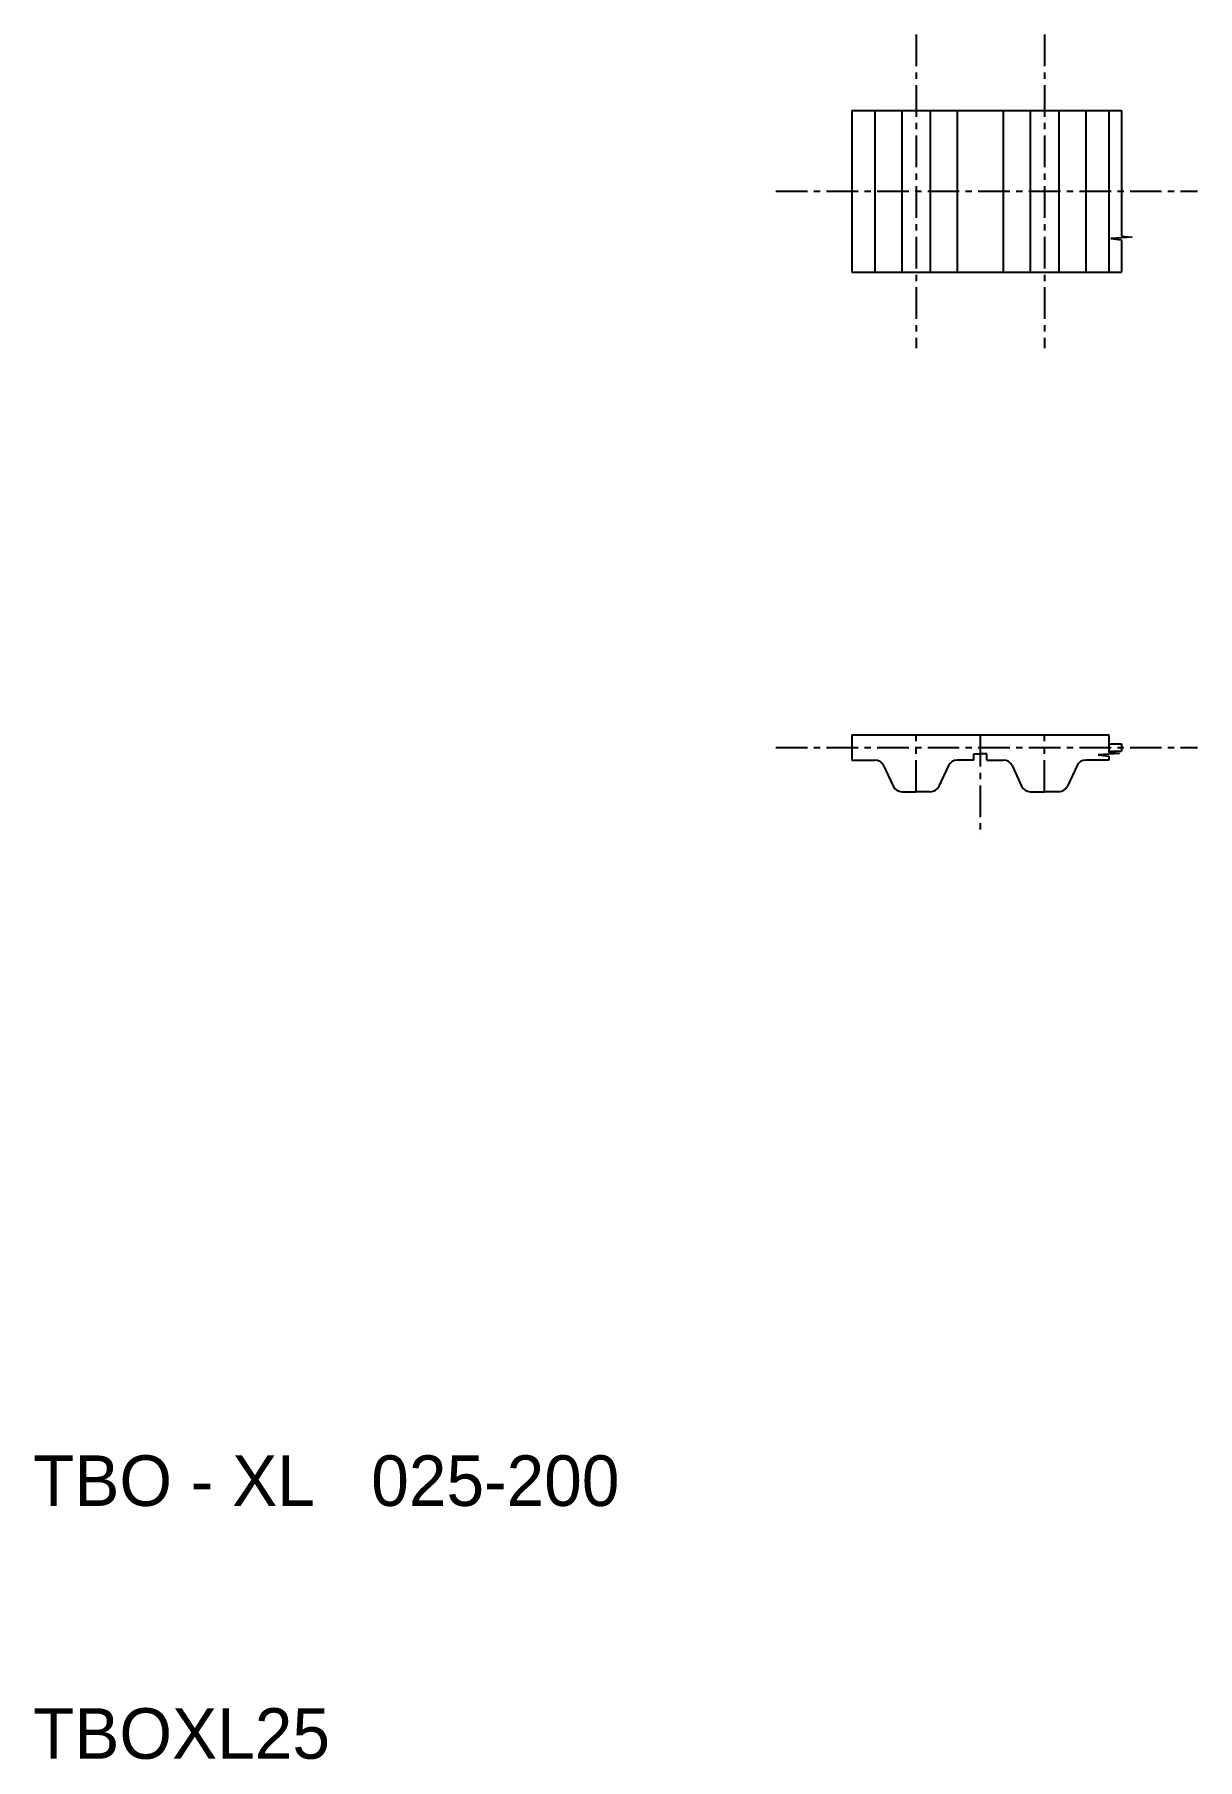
# Model space of a CAD drawing. Extents: x 103.4 to 149.4, y 87.8 to 156.1.
import ezdxf

# ---------------------------------------------------------------- set-up
doc = ezdxf.new("R2010")
doc.units = 0
doc.linetypes.add('CENTER', pattern=[2, 1.25, -0.25, 0.25, -0.25])
doc.linetypes.add('DASHED', pattern=[19.05, 12.7, -6.35])
doc.layers.get('0').update_dxf_attribs({"linetype": 'CONTINUOUS'})
doc.layers.add('CENTER', color=1, linetype='CENTER')

msp = doc.modelspace()

# ---------------------------------------------------------------- linework, layer by layer
for p, q in [((135.751, 153.065), (142.808, 153.065)), ((135.751, 153.065), (135.751, 146.665)), ((142.808, 153.065), (143.933, 153.065)), ((143.933, 153.065), (145.911, 153.065)), ((145.911, 153.065), (145.911, 146.665)), ((145.911, 153.065), (146.419, 153.065)), ((135.751, 146.665), (145.911, 146.665)), ((145.911, 146.665), (146.419, 146.665)), ((135.751, 128.365), (145.911, 128.365)), ((135.751, 128.365), (135.751, 127.365)), ((140.577, 127.615), (140.831, 127.615)), ((140.577, 127.365), (140.577, 127.615)), ((141.085, 127.615), (140.831, 127.615)), ((141.085, 127.365), (141.085, 127.615)), ((145.911, 128.008), (146.419, 128.008)), ((145.911, 127.722), (146.419, 127.722)), ((146.419, 128.008), (146.419, 127.722)), ((135.751, 127.365), (136.661, 127.365)), ((137.006, 127.146), (137.384, 126.334)), ((139.576, 127.146), (139.197, 126.334)), ((140.577, 127.365), (139.92, 127.365)), ((141.085, 127.365), (141.741, 127.365)), ((142.086, 127.146), (142.464, 126.334)), ((144.656, 127.146), (144.277, 126.334)), ((145.911, 127.365), (145, 127.365)), ((137.728, 126.115), (138.291, 126.115)), ((138.853, 126.115), (138.291, 126.115)), ((142.808, 126.115), (143.371, 126.115)), ((143.933, 126.115), (143.371, 126.115))]:
    msp.add_line(p, q)
at = {"color": 3, "linetype": 'DASHED'}
for p, q in [((136.661, 153.065), (136.661, 146.665)), ((137.728, 153.065), (137.728, 146.665)), ((138.853, 153.065), (138.853, 146.665)), ((139.92, 153.065), (139.92, 146.665)), ((141.741, 153.065), (141.741, 146.665)), ((142.808, 153.065), (142.808, 146.665)), ((143.933, 153.065), (143.933, 146.665)), ((145, 153.065), (145, 146.665))]:
    msp.add_line(p, q, dxfattribs=at)
at = {"color": 3}
for p, q in [((146.419, 153.065), (146.419, 148.095)), ((146.419, 148.095), (146.842, 148.045)), ((146.842, 148.045), (145.995, 147.995)), ((145.995, 147.995), (146.419, 147.945)), ((146.419, 147.945), (146.419, 146.665)), ((145.911, 128.365), (145.911, 128.008)), ((146.334, 127.622), (145.487, 127.572)), ((145.911, 128.008), (145.911, 127.722)), ((145.911, 127.722), (145.911, 127.672)), ((145.911, 127.672), (146.334, 127.622)), ((145.487, 127.572), (145.911, 127.522)), ((145.911, 127.522), (145.911, 127.365))]:
    msp.add_line(p, q, dxfattribs=at)
for centre, start, end in [((136.661, 126.985), 25, 90), ((139.92, 126.985), 90, 155), ((141.741, 126.985), 25, 90), ((145, 126.985), 90, 155), ((137.728, 126.495), 205, 270), ((138.853, 126.495), 270, 335), ((142.808, 126.495), 205, 270), ((143.933, 126.495), 270, 335)]:
    msp.add_arc(centre, 0.38, start, end)
at = {"layer": 'CENTER', "color": 1, "linetype": 'CENTER'}
for p, q in [((138.291, 156.065), (138.291, 143.665)), ((143.371, 156.065), (143.371, 143.665)), ((132.751, 149.865), (149.419, 149.865)), ((138.291, 126.115), (138.291, 128.365)), ((140.831, 128.365), (140.831, 124.365)), ((143.371, 126.115), (143.371, 128.365)), ((132.751, 127.865), (149.419, 127.865))]:
    msp.add_line(p, q, dxfattribs=at)

# ---------------------------------------------------------------- texts
for s, p in [('TBO - XL   025-200', (103.371, 97.865)), ('TBOXL25', (103.371, 87.865))]:
    msp.add_text(s, height=2).set_placement(p)

doc.saveas('drawing.dxf')
